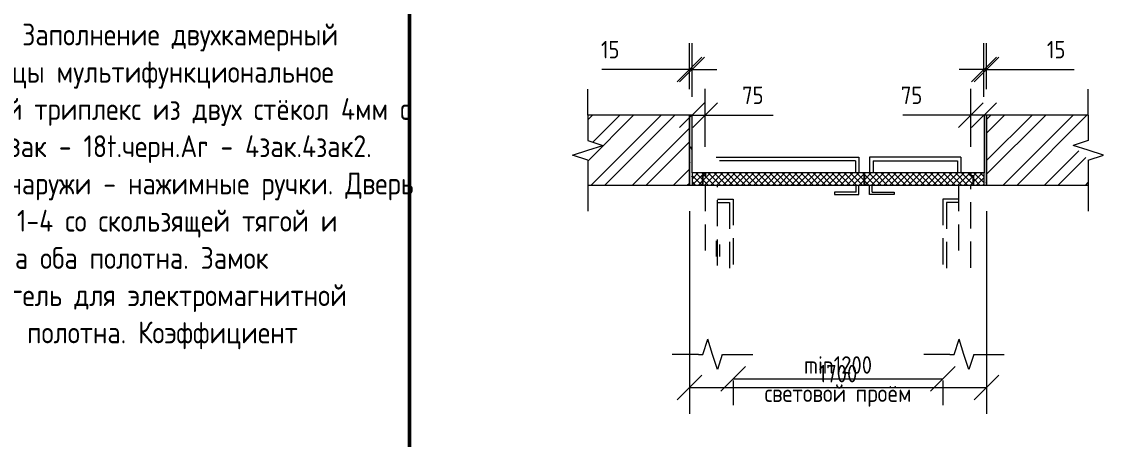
# Model space of a CAD drawing. Header units: millimetres. Extents: x -11345 to 411485, y -9810 to 73012.
# Drawn here: x -2486.9 to -2363.2, y 71105.1 to 71152.9 of the extents above; entities that cross this region are included whole.
import ezdxf

# ---------------------------------------------------------------- set-up
doc = ezdxf.new("R2010")
doc.units = ezdxf.units.MM
doc.linetypes.add('ADSK_Штриховая_ш3 п1_5', pattern=[4.5, 3, -1.5])
for name, color, linetype, lineweight in [('Аннотация', 7, 'Continuous', 18), ('Графика', 7, 'Continuous', 20), ('Размеры', 7, 'Continuous', 5), ('Узлы', 7, 'Continuous', 18)]:
    doc.layers.add(name, color=color, linetype=linetype, lineweight=lineweight)
doc.layers.add('Линии', color=7, linetype='Continuous', lineweight=9, true_color=0x00a600)
doc.styles.add('GOST Common_3', font='GOST_Common.ttf', dxfattribs={"width": 0.9, "height": 250})
doc.styles.add('GOST Common_5', font='GOST_Common.ttf', dxfattribs={"width": 0.9, "height": 100})
doc.dimstyles.new('ADSK_Основной_2_5_мм_Округление_до_1_мм', dxfattribs={"dimscale": 304.8, "dimtxt": 250, "dimasz": 0.463911, "dimexe": 0.492126, "dimexo": 0.492126, "dimgap": 0.098425, "dimtad": 1, "dimdec": 0, "dimdsep": 46, "dimtxsty": 'GOST Common_3', "dimblk1": 'OBLIQUE', "dimblk2": 'OBLIQUE', "dimsah": 1, "dimcen": 0.09, "dimdle": 0.492126, "dimazin": 2, "dimtfac": 1, "dimtdec": 0, "dimtix": 1, "dimtmove": 0, "dimatfit": 3, "dimfxl": 1, "dimtvp": 1, "dimtolj": 1, "dimtzin": 0, "dimlwd": 20, "dimlwe": 20, "dimarcsym": 2})
doc.dimstyles.new('ADSK_Основной_2_5_мм_Округление_до_1_мм_1', dxfattribs={"dimscale": 304.8, "dimtxt": 251.428749, "dimasz": 0.463911, "dimexe": 0.492126, "dimexo": 0.492126, "dimgap": 0.098425, "dimtad": 1, "dimdec": 0, "dimdsep": 46, "dimtxsty": 'GOST Common_3', "dimblk1": 'OBLIQUE', "dimblk2": 'OBLIQUE', "dimsah": 1, "dimcen": 0.09, "dimdle": 0.492126, "dimazin": 2, "dimtfac": 1, "dimtdec": 4, "dimtix": 1, "dimtmove": 1, "dimatfit": 3, "dimfxl": 1, "dimtvp": 1, "dimtolj": 1, "dimtzin": 0, "dimlwd": 20, "dimlwe": 20, "dimarcsym": 2})
pattern_1 = [(45, (-2395.8502, 71108.22353), (-0.3535534, 0.3535534), []), (135, (-2395.8502, 71108.22353), (-0.3535534, -0.3535534), [])]

# ---------------------------------------------------------------- blocks, each defined once
blk = doc.blocks.new('ADSK_Обрыв_Линия - По умолчанию-6396943-ДН-1л')
at = {"layer": 'Узлы'}
for p, q in [((-1314.1, 1698.3), (-1314.1, 1553.3)), ((-1314.1, 1442), (-1314.1, 1298.3))]:
    blk.add_line(p, q, dxfattribs=at)
blk = doc.blocks.new('ADSK_Обрыв_Линия - По умолчанию-6397007-ДН-1л')
at = {"layer": 'Узлы'}
for p, q in [((1548.2, 1698.3), (1548.2, 1553.3)), ((1548.2, 1442), (1548.2, 1298.3))]:
    blk.add_line(p, q, dxfattribs=at)
blk = doc.blocks.new('ADSK_Обрыв_Линия - По умолчанию-6400390-ДН-1л')
at = {"layer": 'Узлы'}
for p, q in [((-680.8, 808.3), (-655.8, 808.3)), ((-544.5, 808.3), (-520.8, 808.3))]:
    blk.add_line(p, q, dxfattribs=at)
blk = doc.blocks.new('_Oblique')
at = {"color": 0, "linetype": 'ByBlock', "lineweight": -2}
blk.add_line((-0.5, -0.5), (0.5, 0.5), dxfattribs=at)
blk = doc.blocks.new('*D543')
at = {"layer": 'Defpoints', "color": 0, "transparency": 16777216}
for p in [(-2410.21, 71147.43), (-2410.51, 71142.19), (-2410.21, 71142.19)]:
    blk.add_point(p, dxfattribs=at)
at = {"layer": 'Размеры', "color": 0, "transparency": 16777216}
for p, q in [((-2410.51, 71145.19), (-2410.51, 71150.43)), ((-2410.21, 71145.19), (-2410.21, 71150.43)), ((-2410.51, 71147.43), (-2420.51, 71147.43)), ((-2410.21, 71147.43), (-2410.51, 71147.43)), ((-2410.21, 71147.43), (-2407.38, 71147.43))]:
    blk.add_line(p, q, dxfattribs=at)
at = {"layer": 'Размеры', "color": 0, "transparency": 16777216, "xscale": 2.828, "yscale": 2.828, "zscale": 2.828}
blk.add_blockref('_Oblique', (-2410.51, 71147.43), dxfattribs=at)
at = {"layer": 'Размеры', "color": 0, "transparency": 16777216, "xscale": 2.828, "yscale": 2.828, "zscale": 2.828, "rotation": 180}
blk.add_blockref('_Oblique', (-2410.21, 71147.43), dxfattribs=at)
at = {"layer": 'Размеры', "color": 0, "transparency": 16777216, "insert": (-2420.62, 71150.7), "char_height": 2, "width": 3.2217, "attachment_point": 1, "line_spacing_factor": 1.022761, "style": 'GOST Common_5'}
blk.add_mtext('\\A1;15', dxfattribs=at)
blk = doc.blocks.new('*D544')
at = {"layer": 'Defpoints', "color": 0, "transparency": 16777216}
for p in [(-2376.51, 71147.43), (-2376.81, 71142.19), (-2376.51, 71142.19)]:
    blk.add_point(p, dxfattribs=at)
at = {"layer": 'Размеры', "color": 0, "transparency": 16777216}
for p, q in [((-2376.81, 71145.19), (-2376.81, 71150.43)), ((-2376.51, 71145.19), (-2376.51, 71150.43)), ((-2376.81, 71147.43), (-2379.64, 71147.43)), ((-2376.81, 71147.43), (-2376.51, 71147.43)), ((-2376.51, 71147.43), (-2366.5, 71147.43))]:
    blk.add_line(p, q, dxfattribs=at)
at = {"layer": 'Размеры', "color": 0, "transparency": 16777216, "xscale": 2.828, "yscale": 2.828, "zscale": 2.828}
blk.add_blockref('_Oblique', (-2376.81, 71147.43), dxfattribs=at)
at = {"layer": 'Размеры', "color": 0, "transparency": 16777216, "xscale": 2.828, "yscale": 2.828, "zscale": 2.828, "rotation": 180}
blk.add_blockref('_Oblique', (-2376.51, 71147.43), dxfattribs=at)
at = {"layer": 'Размеры', "color": 0, "transparency": 16777216, "insert": (-2369.61, 71150.7), "char_height": 2, "width": 3.2217, "attachment_point": 1, "line_spacing_factor": 1.022761, "style": 'GOST Common_5'}
blk.add_mtext('\\A1;15', dxfattribs=at)
blk = doc.blocks.new('*D545')
at = {"layer": 'Defpoints', "color": 0, "transparency": 16777216}
for p in [(-2408.71, 71142.2), (-2410.21, 71141.3), (-2408.71, 71135.59)]:
    blk.add_point(p, dxfattribs=at)
at = {"layer": 'Размеры', "color": 0, "transparency": 16777216}
for p, q in [((-2410.21, 71144.3), (-2410.21, 71145.2)), ((-2408.71, 71138.59), (-2408.71, 71145.2)), ((-2410.22, 71142.2), (-2408.71, 71142.2)), ((-2408.71, 71142.2), (-2400.91, 71142.2))]:
    blk.add_line(p, q, dxfattribs=at)
at = {"layer": 'Размеры', "color": 0, "transparency": 16777216, "xscale": 2.828, "yscale": 2.828, "zscale": 2.828, "rotation": 180}
blk.add_blockref('_Oblique', (-2410.21, 71142.2), dxfattribs=at)
at = {"layer": 'Размеры', "color": 0, "transparency": 16777216, "xscale": 2.828, "yscale": 2.828, "zscale": 2.828}
blk.add_blockref('_Oblique', (-2408.71, 71142.2), dxfattribs=at)
at = {"layer": 'Размеры', "color": 0, "transparency": 16777216, "insert": (-2404.48, 71145.47), "char_height": 2, "width": 3.7842, "attachment_point": 1, "line_spacing_factor": 1.022761, "style": 'GOST Common_5'}
blk.add_mtext('\\A1;75', dxfattribs=at)
blk = doc.blocks.new('*D546')
at = {"layer": 'Defpoints', "color": 0, "transparency": 16777216}
for p in [(-2376.81, 71142.2), (-2376.81, 71141.3), (-2378.31, 71135.59)]:
    blk.add_point(p, dxfattribs=at)
at = {"layer": 'Размеры', "color": 0, "transparency": 16777216}
for p, q in [((-2378.31, 71138.59), (-2378.31, 71145.2)), ((-2376.81, 71144.3), (-2376.81, 71145.2)), ((-2378.31, 71142.2), (-2386.1, 71142.2)), ((-2376.81, 71142.2), (-2378.32, 71142.2))]:
    blk.add_line(p, q, dxfattribs=at)
at = {"layer": 'Размеры', "color": 0, "transparency": 16777216, "xscale": 2.828, "yscale": 2.828, "zscale": 2.828, "rotation": 180}
blk.add_blockref('_Oblique', (-2378.31, 71142.2), dxfattribs=at)
at = {"layer": 'Размеры', "color": 0, "transparency": 16777216, "xscale": 2.828, "yscale": 2.828, "zscale": 2.828}
blk.add_blockref('_Oblique', (-2376.81, 71142.2), dxfattribs=at)
at = {"layer": 'Размеры', "color": 0, "transparency": 16777216, "insert": (-2386.32, 71145.47), "char_height": 2, "width": 3.7842, "attachment_point": 1, "line_spacing_factor": 1.022761, "style": 'GOST Common_5'}
blk.add_mtext('\\A1;75', dxfattribs=at)
blk = doc.blocks.new('*D547')
at = {"layer": 'Defpoints', "color": 0, "transparency": 16777216}
for p in [(-2405.51, 71114.81), (-2381.51, 71114.81), (-2381.51, 71112)]:
    blk.add_point(p, dxfattribs=at)
at = {"layer": 'Размеры', "color": 0, "transparency": 16777216}
for p, q in [((-2405.52, 71112), (-2381.5, 71112)), ((-2405.51, 71111.81), (-2405.51, 71109)), ((-2381.51, 71111.81), (-2381.51, 71109))]:
    blk.add_line(p, q, dxfattribs=at)
at = {"layer": 'Размеры', "color": 0, "transparency": 16777216, "xscale": 2.828, "yscale": 2.828, "zscale": 2.828, "rotation": 180}
blk.add_blockref('_Oblique', (-2405.51, 71112), dxfattribs=at)
at = {"layer": 'Размеры', "color": 0, "transparency": 16777216, "xscale": 2.828, "yscale": 2.828, "zscale": 2.828}
blk.add_blockref('_Oblique', (-2381.51, 71112), dxfattribs=at)
at = {"layer": 'Размеры', "color": 0, "transparency": 16777216, "char_height": 2, "width": 25.9781, "attachment_point": 5, "style": 'GOST Common_5'}
for s, insert in [('\\A1;min1200', (-2393.51, 71113.6)), ('\\A1;световой проём', (-2393.51, 71110.1))]:
    blk.add_mtext(s, dxfattribs=dict(at, insert=insert))
blk = doc.blocks.new('*D549')
at = {"layer": 'Defpoints', "color": 0, "transparency": 16777216}
for p in [(-2410.51, 71134.19), (-2376.51, 71134.19), (-2376.51, 71111.01)]:
    blk.add_point(p, dxfattribs=at)
at = {"layer": 'Размеры', "color": 0, "transparency": 16777216}
for p, q in [((-2410.51, 71131.19), (-2410.51, 71108.01)), ((-2376.51, 71131.19), (-2376.51, 71108.01)), ((-2410.52, 71111.01), (-2376.5, 71111.01))]:
    blk.add_line(p, q, dxfattribs=at)
at = {"layer": 'Размеры', "color": 0, "transparency": 16777216, "xscale": 2.828, "yscale": 2.828, "zscale": 2.828, "rotation": 180}
blk.add_blockref('_Oblique', (-2410.51, 71111.01), dxfattribs=at)
at = {"layer": 'Размеры', "color": 0, "transparency": 16777216, "xscale": 2.828, "yscale": 2.828, "zscale": 2.828}
blk.add_blockref('_Oblique', (-2376.51, 71111.01), dxfattribs=at)
at = {"layer": 'Размеры', "color": 0, "transparency": 16777216, "insert": (-2393.51, 71112.61), "char_height": 2, "width": 7.0059, "attachment_point": 5, "style": 'GOST Common_5'}
blk.add_mtext('\\A1;1700', dxfattribs=at)

msp = doc.modelspace()

# ---------------------------------------------------------------- hatches: boundary and pattern name
at = {"layer": 'Узлы', "lineweight": 9}
h = msp.add_hatch(dxfattribs=at)
h.set_pattern_fill('FP_2', color=256, scale=0.02, style=0, pattern_type=2)
h.set_pattern_definition([(45, (-2395.8502, 71108.2235), (-2.3573, 2.3573), []), (45, (-2394.2787, 71108.2235), (-2.3573, 2.3573), [])])
h.paths.add_polyline_path([(-2376.50708, 71134.18893), (-2364.88708, 71134.18893), (-2364.88708, 71137.06276), (-2366.61913, 71138.73893), (-2364.88708, 71139.28893), (-2364.88708, 71142.18893), (-2376.50708, 71142.18893), (-2376.50708, 71137.06276)])
h.paths.add_polyline_path([(-2422.1325, 71134.18893), (-2410.50708, 71134.18893), (-2410.50708, 71142.18893), (-2422.1325, 71142.18893), (-2422.1325, 71139.28893), (-2420.40045, 71138.73893), (-2422.1325, 71137.06276)])
h = msp.add_hatch(dxfattribs=at)
h.set_pattern_fill('FP_4', color=256, scale=0.02, style=0, pattern_type=2)
h.set_pattern_definition([(0, (-2395.8502, 71108.2235), (4.064, 1.016), [0.33528, -2.71272, 0.33528, -2.71272, -16.256]), (0, (-2395.8502, 71108.2235), (4.064, 1.016), [-6.096, 0.33528, -5.76072, 0.33528, -2.71272, -7.112]), (0, (-2395.8502, 71108.2235), (4.064, 1.016), [-15.24, 0.33528, -1.69672, 0.33528, -4.74472]), (120, (-2394.3262, 71108.7315), (-2.911882, 3.011527), [0.33528, -2.71272, 0.33528, -2.71272, -16.256]), (120, (-2394.3262, 71108.7315), (-2.911882, 3.011527), [-6.096, 0.33528, -5.76072, 0.33528, -2.71272, -7.112]), (120, (-2394.3262, 71108.7315), (-2.911882, 3.011527), [-15.24, 0.33528, -1.69672, 0.33528, -4.74472]), (240, (-2393.8182, 71110.7635), (-1.152118, -4.027527), [0.33528, -2.71272, 0.33528, -2.71272, -16.256]), (240, (-2393.8182, 71110.7635), (-1.152118, -4.027527), [-6.096, 0.33528, -5.76072, 0.33528, -2.71272, -7.112]), (240, (-2393.8182, 71110.7635), (-1.152118, -4.027527), [-15.24, 0.33528, -1.69672, 0.33528, -4.74472])])
h.paths.add_polyline_path([(-2376.80708, 71134.18893), (-2376.50708, 71134.18893), (-2376.50708, 71142.18893), (-2376.80708, 71142.18893), (-2376.80708, 71135.28893)])
h.paths.add_polyline_path([(-2410.20708, 71134.18893), (-2410.20708, 71142.18893), (-2410.50708, 71142.18893), (-2410.50708, 71134.18893)])
h = msp.add_hatch(dxfattribs=at)
h.set_pattern_fill('FP_3', color=256, scale=0.02, style=0, pattern_type=2)
h.set_pattern_definition(pattern_1)
h.paths.add_polyline_path([(-2409.00708, 71134.18893), (-2409.00708, 71135.28893), (-2408.70708, 71135.28893), (-2408.70708, 71135.58893), (-2410.20708, 71135.58893), (-2410.20708, 71134.18893), (-2409.10708, 71134.18893)])
h.paths.add_polyline_path([(-2376.80708, 71134.18893), (-2376.80708, 71135.58893), (-2378.30708, 71135.58893), (-2378.30708, 71135.28893), (-2378.00708, 71135.28893), (-2378.00708, 71134.18893), (-2376.90708, 71134.18893)])
h = msp.add_hatch(dxfattribs=at)
h.set_pattern_fill('FP_3', color=256, scale=0.02, style=0, pattern_type=2)
h.set_pattern_definition(pattern_1)
h.paths.add_polyline_path([(-2408.66708, 71134.18893), (-2390.52708, 71134.18893), (-2390.52708, 71135.58893), (-2408.66708, 71135.58893), (-2408.66708, 71135.24893), (-2408.96708, 71135.24331), (-2408.96708, 71134.18893)])
h.paths.add_polyline_path([(-2378.04708, 71134.18893), (-2378.04708, 71135.24893), (-2378.34708, 71135.24893), (-2378.34708, 71135.58893), (-2390.48708, 71135.58893), (-2390.48708, 71134.18893), (-2378.34708, 71134.18893)])

# ---------------------------------------------------------------- linework, layer by layer
at = {"layer": 'Аннотация'}
for p, q in [((-2422.1325, 71142.18893), (-2422.1325, 71145.18893)), ((-2364.88708, 71142.18893), (-2364.88708, 71145.18893)), ((-2422.1325, 71139.28893), (-2420.40045, 71138.73893)), ((-2422.1325, 71139.28893), (-2420.40045, 71138.73893)), ((-2364.88708, 71139.28893), (-2366.61913, 71138.73893)), ((-2364.88708, 71139.28893), (-2366.61913, 71138.73893)), ((-2423.8655, 71137.62584), (-2422.1325, 71138.18893)), ((-2423.8655, 71137.62584), (-2422.1325, 71138.18893)), ((-2422.1325, 71138.18893), (-2420.40045, 71138.73893)), ((-2364.88708, 71138.18893), (-2366.61913, 71138.73893)), ((-2363.15408, 71137.62584), (-2364.88708, 71138.18893)), ((-2363.15408, 71137.62584), (-2364.88708, 71138.18893)), ((-2422.1325, 71137.06276), (-2423.8655, 71137.62584)), ((-2422.1325, 71137.06276), (-2423.8655, 71137.62584)), ((-2364.88708, 71137.06276), (-2363.15408, 71137.62584)), ((-2364.88708, 71137.06276), (-2363.15408, 71137.62584)), ((-2422.1325, 71134.18893), (-2422.1325, 71131.18893)), ((-2364.88708, 71134.18893), (-2364.88708, 71131.18893)), ((-2408.96708, 71114.81069), (-2408.41708, 71116.54274)), ((-2408.96708, 71114.81069), (-2408.41708, 71116.54274)), ((-2407.86708, 71114.81069), (-2408.41708, 71116.54274)), ((-2380.20708, 71114.81069), (-2379.65708, 71116.54274)), ((-2380.20708, 71114.81069), (-2379.65708, 71116.54274)), ((-2379.10708, 71114.81069), (-2379.65708, 71116.54274)), ((-2409.46708, 71114.81069), (-2412.46708, 71114.81069)), ((-2407.304, 71113.07768), (-2407.86708, 71114.81069)), ((-2407.304, 71113.07768), (-2407.86708, 71114.81069)), ((-2406.74091, 71114.81069), (-2407.304, 71113.07768)), ((-2406.74091, 71114.81069), (-2407.304, 71113.07768)), ((-2406.26708, 71114.81069), (-2403.26708, 71114.81069)), ((-2380.70708, 71114.81069), (-2383.70708, 71114.81069)), ((-2378.544, 71113.07768), (-2379.10708, 71114.81069)), ((-2378.544, 71113.07768), (-2379.10708, 71114.81069)), ((-2377.98091, 71114.81069), (-2378.544, 71113.07768)), ((-2377.98091, 71114.81069), (-2378.544, 71113.07768)), ((-2377.50708, 71114.81069), (-2374.50708, 71114.81069))]:
    msp.add_line(p, q, dxfattribs=at)
at = {"layer": 'Линии', "color": 7, "lineweight": 50}
msp.add_line((-2442.52999, 71154.04638), (-2442.52999, 71102.15833), dxfattribs=at)
at = {"layer": 'Линии', "color": 7}
for p, q in [((-2410.50708, 71142.18893), (-2422.1325, 71142.18893)), ((-2410.50708, 71134.18893), (-2410.50708, 71142.18893)), ((-2410.20708, 71142.18893), (-2410.50708, 71142.18893)), ((-2410.50708, 71142.18893), (-2410.50708, 71134.18893)), ((-2410.20708, 71135.58893), (-2410.20708, 71142.18893)), ((-2376.50708, 71142.18893), (-2376.80708, 71142.18893)), ((-2376.80708, 71142.18893), (-2376.80708, 71135.58893)), ((-2364.88708, 71142.18893), (-2376.50708, 71142.18893)), ((-2376.50708, 71142.18893), (-2376.50708, 71134.18893)), ((-2376.50708, 71134.18893), (-2376.50708, 71142.18893)), ((-2408.70708, 71135.58893), (-2410.20708, 71135.58893)), ((-2410.20708, 71135.58893), (-2410.20708, 71134.18893)), ((-2408.70708, 71135.28893), (-2408.70708, 71135.58893)), ((-2390.52708, 71135.58893), (-2408.66708, 71135.58893)), ((-2408.66708, 71135.58893), (-2408.66708, 71135.24893)), ((-2390.52708, 71134.18893), (-2390.52708, 71135.58893)), ((-2390.48708, 71135.58893), (-2390.48708, 71134.18893)), ((-2378.34708, 71135.58893), (-2390.48708, 71135.58893)), ((-2378.34708, 71135.24893), (-2378.34708, 71135.58893)), ((-2376.80708, 71135.58893), (-2378.30708, 71135.58893)), ((-2378.30708, 71135.58893), (-2378.30708, 71135.28893)), ((-2376.80708, 71134.18893), (-2376.80708, 71135.58893)), ((-2422.1325, 71134.18893), (-2410.50708, 71134.18893)), ((-2410.50708, 71134.18893), (-2410.20708, 71134.18893)), ((-2410.20708, 71134.18893), (-2409.00708, 71134.18893)), ((-2409.00708, 71134.18893), (-2409.00708, 71135.28893)), ((-2409.00708, 71135.28893), (-2408.70708, 71135.28893)), ((-2408.66708, 71135.24893), (-2408.96708, 71135.24893)), ((-2408.96708, 71135.24893), (-2408.96708, 71134.18893)), ((-2408.96708, 71134.18893), (-2390.52708, 71134.18893)), ((-2390.48708, 71134.18893), (-2378.04708, 71134.18893)), ((-2378.04708, 71135.24893), (-2378.34708, 71135.24893)), ((-2378.30708, 71135.28893), (-2378.00708, 71135.28893)), ((-2378.04708, 71134.18893), (-2378.04708, 71135.24893)), ((-2378.00708, 71135.28893), (-2378.00708, 71134.18893)), ((-2378.00708, 71134.18893), (-2376.80708, 71134.18893)), ((-2376.80708, 71134.18893), (-2376.50708, 71134.18893)), ((-2376.50708, 71134.18893), (-2364.88708, 71134.18893))]:
    msp.add_line(p, q, dxfattribs=at)
at = {"layer": 'Линии', "color": 7, "lineweight": 20}
for p, q in [((-2407.46191, 71137.37931), (-2391.12241, 71137.37931)), ((-2391.52241, 71136.97931), (-2407.06191, 71136.97931)), ((-2391.52241, 71136.97931), (-2391.52241, 71135.58893)), ((-2391.12241, 71137.37931), (-2391.12241, 71135.58893)), ((-2389.89024, 71137.37931), (-2389.89024, 71135.58893)), ((-2379.45551, 71137.37931), (-2389.89024, 71137.37931)), ((-2389.49024, 71136.97931), (-2379.85551, 71136.97931)), ((-2389.49024, 71136.97931), (-2389.49024, 71135.58893)), ((-2379.85551, 71136.97931), (-2379.85551, 71135.58893)), ((-2379.45551, 71137.37931), (-2379.45551, 71135.58893)), ((-2391.42241, 71133.39855), (-2391.42241, 71134.18893)), ((-2391.12241, 71133.09855), (-2391.12241, 71134.18893)), ((-2389.89024, 71133.09855), (-2389.89024, 71134.18893)), ((-2389.59024, 71133.39855), (-2389.59024, 71134.18893)), ((-2391.42241, 71133.39855), (-2393.92241, 71133.39855)), ((-2393.92241, 71133.39855), (-2393.92241, 71133.09855)), ((-2393.92241, 71133.09855), (-2391.12241, 71133.09855)), ((-2387.09024, 71133.09855), (-2389.89024, 71133.09855)), ((-2389.59024, 71133.39855), (-2387.09024, 71133.39855)), ((-2387.09024, 71133.39855), (-2387.09024, 71133.09855)), ((-2407.46191, 71127.80107), (-2407.46191, 71126.01069)), ((-2407.06191, 71127.40107), (-2407.06191, 71126.01069))]:
    msp.add_line(p, q, dxfattribs=at)
at = {"layer": 'Линии', "color": 7, "linetype": 'ADSK_Штриховая_ш3 п1_5', "lineweight": 20}
for p, q in [((-2408.70708, 71134.18893), (-2408.70708, 71125.20772)), ((-2407.30708, 71124.97398), (-2407.30708, 71134.18893)), ((-2379.70708, 71134.18893), (-2379.70708, 71125.96352)), ((-2378.30708, 71124.72598), (-2378.30708, 71134.18893)), ((-2407.30708, 71132.59855), (-2405.50708, 71132.59855)), ((-2407.30708, 71132.19855), (-2405.90708, 71132.19855)), ((-2405.90708, 71132.19855), (-2405.90708, 71124.38893)), ((-2405.50708, 71132.59855), (-2405.50708, 71124.38893)), ((-2379.70708, 71132.59855), (-2381.50708, 71132.59855)), ((-2381.50708, 71132.59855), (-2381.50708, 71124.38893)), ((-2381.10708, 71132.19855), (-2381.10708, 71124.38893)), ((-2379.70708, 71132.19855), (-2381.10708, 71132.19855))]:
    msp.add_line(p, q, dxfattribs=at)

# ---------------------------------------------------------------- block references
at = {"layer": 'Узлы', "xscale": 0.02, "yscale": 0.02, "zscale": 0.02}
for name, p in [('ADSK_Обрыв_Линия - По умолчанию-6396943-ДН-1л', (-2395.85019, 71108.22353)), ('ADSK_Обрыв_Линия - По умолчанию-6397007-ДН-1л', (-2395.85019, 71108.22353)), ('ADSK_Обрыв_Линия - По умолчанию-6400390-ДН-1л', (-2395.85019, 71098.64528)), ('ADSK_Обрыв_Линия - По умолчанию-6400390-ДН-1л', (-2367.09019, 71098.64528))]:
    msp.add_blockref(name, p, dxfattribs=at)

# ---------------------------------------------------------------- texts
at = {"layer": 'Графика', "insert": (-2615.34666, 71152.67695), "char_height": 2.5, "width": 172.8166667, "attachment_point": 1, "line_spacing_factor": 1.022761, "style": 'GOST Common_5'}
msp.add_mtext('Дверь полуторная остеклённая из алюминиевого профиля, с порошковой окраской RAL 7016. Заполнение двухкамерный стеклопакет, толщина 32 мм. Остекление - класс защиты СМ4, Остекление - со стороны улицы мультифункциональное закалённое стекло 6мм, терморамка черного цвета 18мм, заполненная аргоном и безопасный триплекс из двух стёкол 4мм с двумя плёнками внутри по 0,76мм. Применить следующий тип (формула) стеклопакета: 6is.зак - 18t.черн.Ar - 4зак.4зак2. Внутренние ручки на "активной" и "пассивной" створках "антипаника", штанга RAL7047, снаружи - нажимные ручки. Дверь с порогом накладного типа, высотой не более 14 мм. Петли накладные. Доводчик типа EN 1-4 со скользящей тягой и синхронизацией RAL 7016, открывание полотна на 180 градусов. Координатор закрывания на оба полотна. Замок отсутствует. Электромагнитная защёлка на основной створке: нормально-открытая, косой ригель для электромагнитной защёлки. На доборном полотне электромеханический замок с установкой в верхнем профиле полотна. Коэффициент сопротивления теплопередаче - не менее 0,971 м2С/Вт.', dxfattribs=at)

# ---------------------------------------------------------------- dimensions: what is measured, and where the dimension line sits
at = {"layer": 'Размеры'}
for base, p1, p2, override, picture, middle in [((-2410.20708, 71147.43338), (-2410.50708, 71142.18893), (-2410.20708, 71142.18893), {"dimscale": 0, "dimtxt": 600, "dimasz": 141.4, "dimexe": 150, "dimexo": 150, "dimgap": 30, "dimlfac": 50, "dimpost": '<>', "dimtxsty": 'GOST Common_5', "dimcen": 27.432, "dimfxl": 15, "dimlwd": 65535, "dimlwe": 65535}, '*D543', (-2419.01308, 71147.43338)), ((-2376.50708, 71147.43338), (-2376.80708, 71142.18893), (-2376.50708, 71142.18893), {"dimscale": 0, "dimtxt": 600, "dimasz": 141.4, "dimexe": 150, "dimexo": 150, "dimgap": 30, "dimlfac": 50, "dimpost": '<>', "dimtxsty": 'GOST Common_5', "dimcen": 27.432, "dimfxl": 15, "dimlwd": 65535, "dimlwe": 65535}, '*D544', (-2368.00108, 71147.43338)), ((-2408.70708, 71142.20116), (-2410.20708, 71141.30061), (-2408.70708, 71135.58893), {"dimscale": 0, "dimtxt": 600, "dimasz": 141.4, "dimexe": 150, "dimexo": 150, "dimgap": 30, "dimlfac": 50, "dimpost": '<>', "dimtxsty": 'GOST Common_5', "dimcen": 27.432, "dimfxl": 295.267942, "dimlwd": 65535, "dimlwe": 65535}, '*D545', (-2402.58931, 71142.20116)), ((-2376.80708, 71142.20116), (-2378.30708, 71135.58893), (-2376.80708, 71141.30061), {"dimscale": 0, "dimtxt": 600, "dimasz": 141.4, "dimexe": 150, "dimexo": 150, "dimgap": 30, "dimlfac": 50, "dimpost": '<>', "dimtxsty": 'GOST Common_5', "dimcen": 27.432, "dimfxl": 295.267942, "dimlwd": 65535, "dimlwe": 65535}, '*D546', (-2384.42486, 71142.20116))]:
    dim = msp.add_linear_dim(base=base, p1=p1, p2=p2, dimstyle='ADSK_Основной_2_5_мм_Округление_до_1_мм', override=override, dxfattribs=at)
    dim.commit()
    dim.dimension.update_dxf_attribs({"geometry": picture, "text_midpoint": middle, "dimtype": 160})
dim = msp.add_linear_dim(base=(-2376.50708, 71111.01258), p1=(-2410.50708, 71134.18893), p2=(-2376.50708, 71134.18893), dimstyle='ADSK_Основной_2_5_мм_Округление_до_1_мм_1', override={"dimscale": 0, "dimtxt": 600, "dimasz": 141.4, "dimexe": 150, "dimexo": 150, "dimgap": 30, "dimlfac": 50, "dimpost": '<>', "dimtxsty": 'GOST Common_5', "dimcen": 27.432, "dimfxl": 1700, "dimlwd": 65535, "dimlwe": 65535}, dxfattribs=at)
dim.commit()
dim.dimension.update_dxf_attribs({"geometry": '*D549', "text_midpoint": (-2393.50708, 71112.61258)})
dim = msp.add_linear_dim(base=(-2381.50708, 71111.99646), p1=(-2405.50708, 71114.81069), p2=(-2381.50708, 71114.81069), text='<>\\Xсветовой проём', dimstyle='ADSK_Основной_2_5_мм_Округление_до_1_мм_1', override={"dimscale": 0, "dimtxt": 400, "dimasz": 141.4, "dimexe": 150, "dimexo": 150, "dimgap": 30, "dimlfac": 50, "dimpost": 'min<>', "dimtxsty": 'GOST Common_5', "dimcen": 27.432, "dimfxl": 1200, "dimlwd": 65535, "dimlwe": 65535}, dxfattribs=at)
dim.commit()
dim.dimension.update_dxf_attribs({"geometry": '*D547', "text_midpoint": (-2393.50708, 71111.99646)})

doc.saveas('drawing.dxf')
